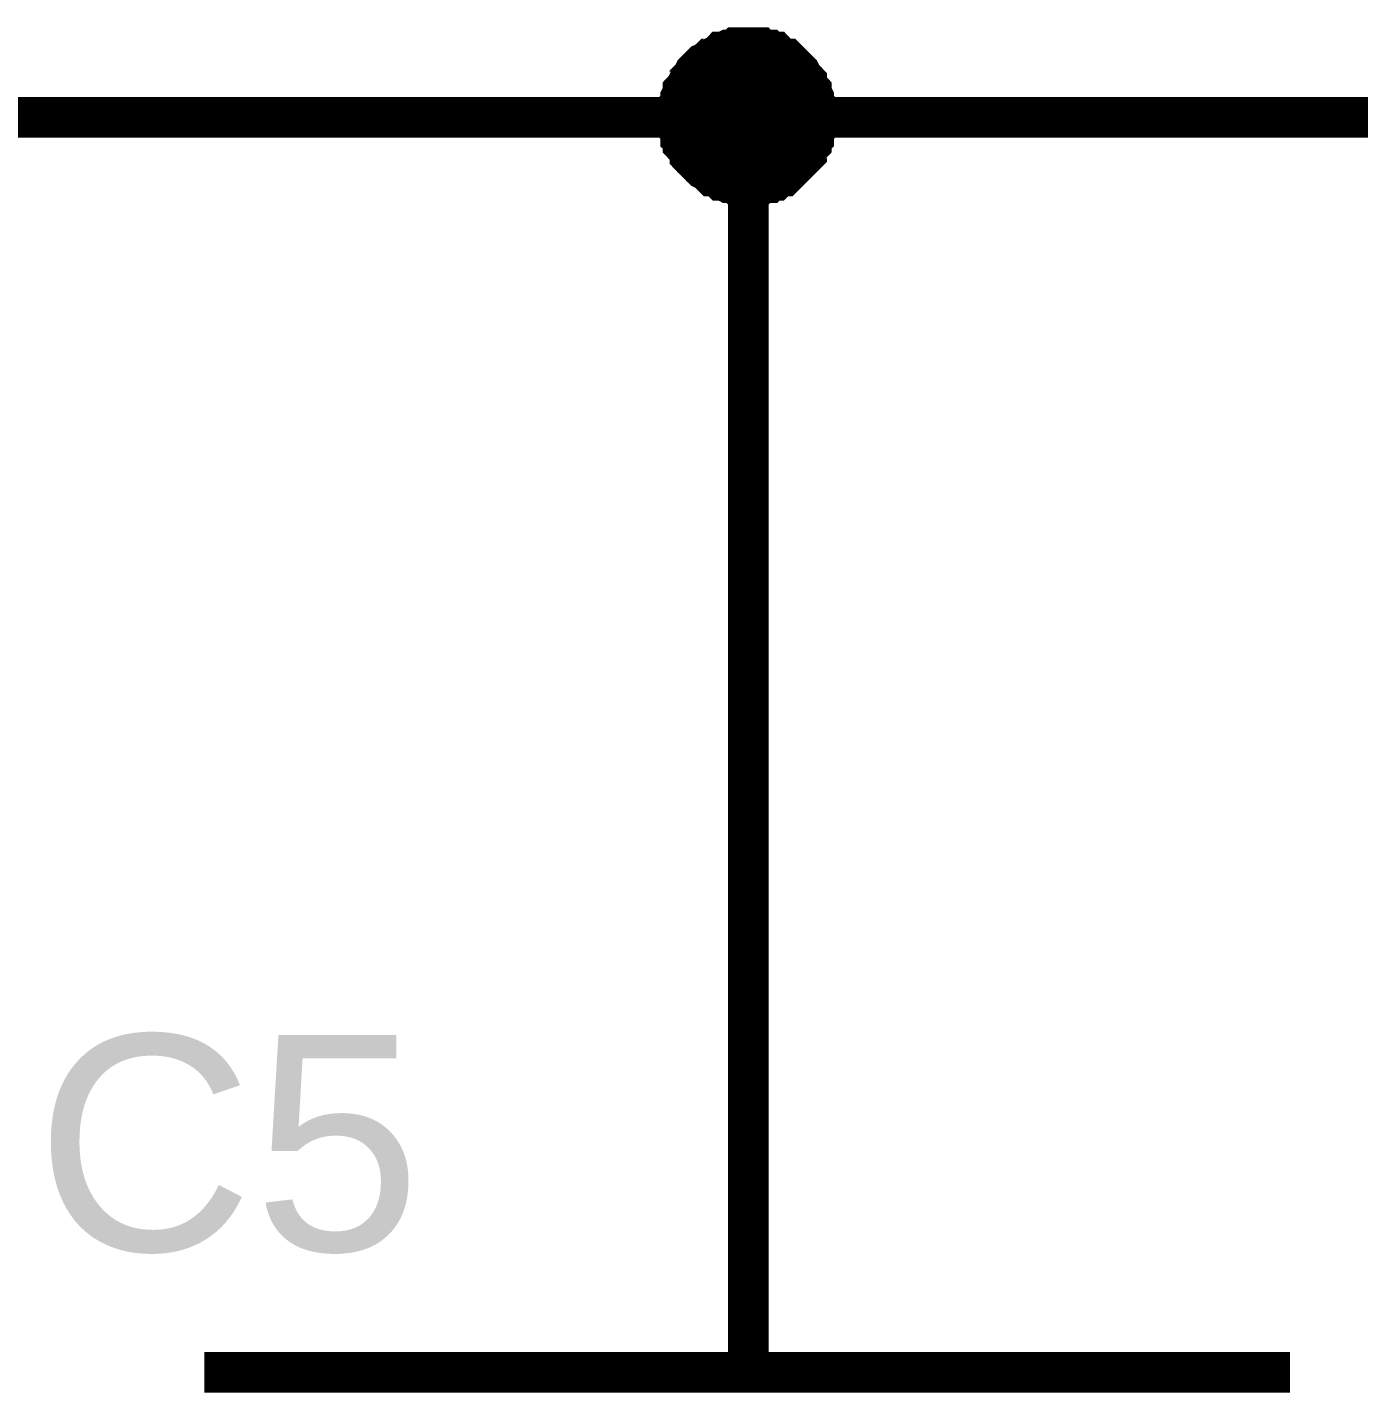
# Model space of a CAD drawing. Header units: millimetres. Extents: x -2024 to 917, y -725 to 13.
# Drawn here: x -1879.24 to -1869.44, y -621.06 to -611.01 of the extents above; entities that cross this region are included whole.
import ezdxf

# ---------------------------------------------------------------- set-up
doc = ezdxf.new("R2010")
doc.units = ezdxf.units.MM
doc.styles.get("Standard").update_dxf_attribs({"font": 'arial.ttf'})

msp = doc.modelspace()

# ---------------------------------------------------------------- linework, layer by layer
at = {"color": 7}
for points, const_width in [([(-1874.442, -611.675), (-1874.442, -611.641), (-1874.442, -611.625), (-1874.442, -611.592), (-1874.426, -611.575), (-1874.426, -611.542), (-1874.426, -611.526), (-1874.409, -611.492), (-1874.409, -611.476), (-1874.393, -611.459), (-1874.376, -611.426), (-1874.359, -611.41), (-1874.359, -611.393), (-1874.343, -611.377), (-1874.326, -611.343), (-1874.31, -611.327), (-1874.293, -611.31), (-1874.277, -611.294), (-1874.26, -611.277), (-1874.227, -611.261), (-1874.21, -611.244), (-1874.194, -611.244), (-1874.177, -611.227), (-1874.144, -611.211), (-1874.128, -611.194), (-1874.111, -611.194), (-1874.078, -611.178), (-1874.061, -611.178), (-1874.028, -611.178), (-1874.012, -611.161), (-1873.979, -611.161), (-1873.962, -611.161), (-1873.929, -611.161)], 0.3), ([(-1874.442, -611.675), (-1874.442, -611.641), (-1874.442, -611.625), (-1874.442, -611.592), (-1874.426, -611.575), (-1874.426, -611.542), (-1874.426, -611.526), (-1874.409, -611.492), (-1874.409, -611.476), (-1874.393, -611.459), (-1874.376, -611.426), (-1874.359, -611.41), (-1874.359, -611.393), (-1874.343, -611.377), (-1874.326, -611.343), (-1874.31, -611.327), (-1874.293, -611.31), (-1874.277, -611.294), (-1874.26, -611.277), (-1874.227, -611.261), (-1874.21, -611.244), (-1874.194, -611.244), (-1874.177, -611.227), (-1874.144, -611.211), (-1874.128, -611.194), (-1874.111, -611.194), (-1874.078, -611.178), (-1874.061, -611.178), (-1874.028, -611.178), (-1874.012, -611.161), (-1873.979, -611.161), (-1873.962, -611.161), (-1873.929, -611.161)], 0.3), ([(-1874.442, -611.675), (-1874.442, -611.641), (-1874.442, -611.625), (-1874.442, -611.592), (-1874.426, -611.575), (-1874.426, -611.542), (-1874.426, -611.526), (-1874.409, -611.492), (-1874.409, -611.476), (-1874.393, -611.459), (-1874.376, -611.426), (-1874.359, -611.41), (-1874.359, -611.393), (-1874.343, -611.377), (-1874.326, -611.343), (-1874.31, -611.327), (-1874.293, -611.31), (-1874.277, -611.294), (-1874.26, -611.277), (-1874.227, -611.261), (-1874.21, -611.244), (-1874.194, -611.244), (-1874.177, -611.227), (-1874.144, -611.211), (-1874.128, -611.194), (-1874.111, -611.194), (-1874.078, -611.178), (-1874.061, -611.178), (-1874.028, -611.178), (-1874.012, -611.161), (-1873.979, -611.161), (-1873.962, -611.161), (-1873.929, -611.161)], 0.3), ([(-1874.442, -611.675), (-1874.442, -611.641), (-1874.442, -611.625), (-1874.442, -611.592), (-1874.426, -611.575), (-1874.426, -611.542), (-1874.426, -611.526), (-1874.409, -611.492), (-1874.409, -611.476), (-1874.393, -611.459), (-1874.376, -611.426), (-1874.359, -611.41), (-1874.359, -611.393), (-1874.343, -611.377), (-1874.326, -611.343), (-1874.31, -611.327), (-1874.293, -611.31), (-1874.277, -611.294), (-1874.26, -611.277), (-1874.227, -611.261), (-1874.21, -611.244), (-1874.194, -611.244), (-1874.177, -611.227), (-1874.144, -611.211), (-1874.128, -611.194), (-1874.111, -611.194), (-1874.078, -611.178), (-1874.061, -611.178), (-1874.028, -611.178), (-1874.012, -611.161), (-1873.979, -611.161), (-1873.962, -611.161), (-1873.929, -611.161)], 0.3), ([(-1873.929, -611.161), (-1873.929, -611.161)], 0.3), ([(-1873.929, -611.161), (-1873.896, -611.161), (-1873.879, -611.161), (-1873.846, -611.161), (-1873.83, -611.178), (-1873.797, -611.178), (-1873.78, -611.178), (-1873.764, -611.194), (-1873.73, -611.194), (-1873.714, -611.211), (-1873.697, -611.227), (-1873.664, -611.244), (-1873.648, -611.244), (-1873.631, -611.261), (-1873.615, -611.277), (-1873.598, -611.294), (-1873.582, -611.31), (-1873.565, -611.327), (-1873.548, -611.343), (-1873.532, -611.377), (-1873.515, -611.393), (-1873.499, -611.41), (-1873.499, -611.426), (-1873.482, -611.459), (-1873.466, -611.476), (-1873.466, -611.492), (-1873.449, -611.526), (-1873.449, -611.542), (-1873.449, -611.575), (-1873.433, -611.592), (-1873.433, -611.625), (-1873.433, -611.641), (-1873.433, -611.675)], 0.3), ([(-1873.929, -611.161), (-1873.929, -611.161)], 0.3), ([(-1873.929, -611.161), (-1873.896, -611.161), (-1873.879, -611.161), (-1873.846, -611.161), (-1873.83, -611.178), (-1873.797, -611.178), (-1873.78, -611.178), (-1873.764, -611.194), (-1873.73, -611.194), (-1873.714, -611.211), (-1873.697, -611.227), (-1873.664, -611.244), (-1873.648, -611.244), (-1873.631, -611.261), (-1873.615, -611.277), (-1873.598, -611.294), (-1873.582, -611.31), (-1873.565, -611.327), (-1873.548, -611.343), (-1873.532, -611.377), (-1873.515, -611.393), (-1873.499, -611.41), (-1873.499, -611.426), (-1873.482, -611.459), (-1873.466, -611.476), (-1873.466, -611.492), (-1873.449, -611.526), (-1873.449, -611.542), (-1873.449, -611.575), (-1873.433, -611.592), (-1873.433, -611.625), (-1873.433, -611.641), (-1873.433, -611.675)], 0.3), ([(-1873.929, -611.161), (-1873.929, -611.161)], 0.3), ([(-1873.929, -611.161), (-1873.896, -611.161), (-1873.879, -611.161), (-1873.846, -611.161), (-1873.83, -611.178), (-1873.797, -611.178), (-1873.78, -611.178), (-1873.764, -611.194), (-1873.73, -611.194), (-1873.714, -611.211), (-1873.697, -611.227), (-1873.664, -611.244), (-1873.648, -611.244), (-1873.631, -611.261), (-1873.615, -611.277), (-1873.598, -611.294), (-1873.582, -611.31), (-1873.565, -611.327), (-1873.548, -611.343), (-1873.532, -611.377), (-1873.515, -611.393), (-1873.499, -611.41), (-1873.499, -611.426), (-1873.482, -611.459), (-1873.466, -611.476), (-1873.466, -611.492), (-1873.449, -611.526), (-1873.449, -611.542), (-1873.449, -611.575), (-1873.433, -611.592), (-1873.433, -611.625), (-1873.433, -611.641), (-1873.433, -611.675)], 0.3), ([(-1873.929, -611.161), (-1873.929, -611.161)], 0.3), ([(-1873.929, -611.161), (-1873.896, -611.161), (-1873.879, -611.161), (-1873.846, -611.161), (-1873.83, -611.178), (-1873.797, -611.178), (-1873.78, -611.178), (-1873.764, -611.194), (-1873.73, -611.194), (-1873.714, -611.211), (-1873.697, -611.227), (-1873.664, -611.244), (-1873.648, -611.244), (-1873.631, -611.261), (-1873.615, -611.277), (-1873.598, -611.294), (-1873.582, -611.31), (-1873.565, -611.327), (-1873.548, -611.343), (-1873.532, -611.377), (-1873.515, -611.393), (-1873.499, -611.41), (-1873.499, -611.426), (-1873.482, -611.459), (-1873.466, -611.476), (-1873.466, -611.492), (-1873.449, -611.526), (-1873.449, -611.542), (-1873.449, -611.575), (-1873.433, -611.592), (-1873.433, -611.625), (-1873.433, -611.641), (-1873.433, -611.675)], 0.3), ([(-1874.442, -611.675), (-1874.442, -611.641), (-1874.442, -611.625), (-1874.442, -611.592), (-1874.426, -611.575), (-1874.426, -611.542), (-1874.426, -611.526), (-1874.409, -611.492), (-1874.409, -611.476), (-1874.393, -611.459), (-1874.376, -611.426), (-1874.359, -611.41), (-1874.359, -611.393), (-1874.343, -611.377), (-1874.326, -611.343), (-1874.31, -611.327), (-1874.293, -611.31), (-1874.277, -611.294), (-1874.26, -611.277), (-1874.227, -611.261), (-1874.21, -611.244), (-1874.194, -611.244), (-1874.177, -611.227), (-1874.144, -611.211), (-1874.128, -611.194), (-1874.111, -611.194), (-1874.078, -611.178), (-1874.061, -611.178), (-1874.028, -611.178), (-1874.012, -611.161), (-1873.979, -611.161), (-1873.962, -611.161), (-1873.929, -611.161)], 0.0991), ([(-1874.442, -611.675), (-1874.442, -611.641), (-1874.442, -611.625), (-1874.442, -611.592), (-1874.426, -611.575), (-1874.426, -611.542), (-1874.426, -611.526), (-1874.409, -611.492), (-1874.409, -611.476), (-1874.393, -611.459), (-1874.376, -611.426), (-1874.359, -611.41), (-1874.359, -611.393), (-1874.343, -611.377), (-1874.326, -611.343), (-1874.31, -611.327), (-1874.293, -611.31), (-1874.277, -611.294), (-1874.26, -611.277), (-1874.227, -611.261), (-1874.21, -611.244), (-1874.194, -611.244), (-1874.177, -611.227), (-1874.144, -611.211), (-1874.128, -611.194), (-1874.111, -611.194), (-1874.078, -611.178), (-1874.061, -611.178), (-1874.028, -611.178), (-1874.012, -611.161), (-1873.979, -611.161), (-1873.962, -611.161), (-1873.929, -611.161)], 0.0991), ([(-1874.442, -611.675), (-1874.442, -611.641), (-1874.442, -611.625), (-1874.442, -611.592), (-1874.426, -611.575), (-1874.426, -611.542), (-1874.426, -611.526), (-1874.409, -611.492), (-1874.409, -611.476), (-1874.393, -611.459), (-1874.376, -611.426), (-1874.359, -611.41), (-1874.359, -611.393), (-1874.343, -611.377), (-1874.326, -611.343), (-1874.31, -611.327), (-1874.293, -611.31), (-1874.277, -611.294), (-1874.26, -611.277), (-1874.227, -611.261), (-1874.21, -611.244), (-1874.194, -611.244), (-1874.177, -611.227), (-1874.144, -611.211), (-1874.128, -611.194), (-1874.111, -611.194), (-1874.078, -611.178), (-1874.061, -611.178), (-1874.028, -611.178), (-1874.012, -611.161), (-1873.979, -611.161), (-1873.962, -611.161), (-1873.929, -611.161)], 0.0991), ([(-1874.442, -611.675), (-1874.442, -611.641), (-1874.442, -611.625), (-1874.442, -611.592), (-1874.426, -611.575), (-1874.426, -611.542), (-1874.426, -611.526), (-1874.409, -611.492), (-1874.409, -611.476), (-1874.393, -611.459), (-1874.376, -611.426), (-1874.359, -611.41), (-1874.359, -611.393), (-1874.343, -611.377), (-1874.326, -611.343), (-1874.31, -611.327), (-1874.293, -611.31), (-1874.277, -611.294), (-1874.26, -611.277), (-1874.227, -611.261), (-1874.21, -611.244), (-1874.194, -611.244), (-1874.177, -611.227), (-1874.144, -611.211), (-1874.128, -611.194), (-1874.111, -611.194), (-1874.078, -611.178), (-1874.061, -611.178), (-1874.028, -611.178), (-1874.012, -611.161), (-1873.979, -611.161), (-1873.962, -611.161), (-1873.929, -611.161)], 0.0991), ([(-1873.929, -611.161), (-1873.929, -611.161)], 0.0991), ([(-1873.929, -611.161), (-1873.896, -611.161), (-1873.879, -611.161), (-1873.846, -611.161), (-1873.83, -611.178), (-1873.797, -611.178), (-1873.78, -611.178), (-1873.764, -611.194), (-1873.73, -611.194), (-1873.714, -611.211), (-1873.697, -611.227), (-1873.664, -611.244), (-1873.648, -611.244), (-1873.631, -611.261), (-1873.615, -611.277), (-1873.598, -611.294), (-1873.582, -611.31), (-1873.565, -611.327), (-1873.548, -611.343), (-1873.532, -611.377), (-1873.515, -611.393), (-1873.499, -611.41), (-1873.499, -611.426), (-1873.482, -611.459), (-1873.466, -611.476), (-1873.466, -611.492), (-1873.449, -611.526), (-1873.449, -611.542), (-1873.449, -611.575), (-1873.433, -611.592), (-1873.433, -611.625), (-1873.433, -611.641), (-1873.433, -611.675)], 0.0991), ([(-1873.929, -611.161), (-1873.929, -611.161)], 0.0991), ([(-1873.929, -611.161), (-1873.896, -611.161), (-1873.879, -611.161), (-1873.846, -611.161), (-1873.83, -611.178), (-1873.797, -611.178), (-1873.78, -611.178), (-1873.764, -611.194), (-1873.73, -611.194), (-1873.714, -611.211), (-1873.697, -611.227), (-1873.664, -611.244), (-1873.648, -611.244), (-1873.631, -611.261), (-1873.615, -611.277), (-1873.598, -611.294), (-1873.582, -611.31), (-1873.565, -611.327), (-1873.548, -611.343), (-1873.532, -611.377), (-1873.515, -611.393), (-1873.499, -611.41), (-1873.499, -611.426), (-1873.482, -611.459), (-1873.466, -611.476), (-1873.466, -611.492), (-1873.449, -611.526), (-1873.449, -611.542), (-1873.449, -611.575), (-1873.433, -611.592), (-1873.433, -611.625), (-1873.433, -611.641), (-1873.433, -611.675)], 0.0991), ([(-1873.929, -611.161), (-1873.929, -611.161)], 0.0991), ([(-1873.929, -611.161), (-1873.896, -611.161), (-1873.879, -611.161), (-1873.846, -611.161), (-1873.83, -611.178), (-1873.797, -611.178), (-1873.78, -611.178), (-1873.764, -611.194), (-1873.73, -611.194), (-1873.714, -611.211), (-1873.697, -611.227), (-1873.664, -611.244), (-1873.648, -611.244), (-1873.631, -611.261), (-1873.615, -611.277), (-1873.598, -611.294), (-1873.582, -611.31), (-1873.565, -611.327), (-1873.548, -611.343), (-1873.532, -611.377), (-1873.515, -611.393), (-1873.499, -611.41), (-1873.499, -611.426), (-1873.482, -611.459), (-1873.466, -611.476), (-1873.466, -611.492), (-1873.449, -611.526), (-1873.449, -611.542), (-1873.449, -611.575), (-1873.433, -611.592), (-1873.433, -611.625), (-1873.433, -611.641), (-1873.433, -611.675)], 0.0991), ([(-1873.929, -611.161), (-1873.929, -611.161)], 0.0991), ([(-1873.929, -611.161), (-1873.896, -611.161), (-1873.879, -611.161), (-1873.846, -611.161), (-1873.83, -611.178), (-1873.797, -611.178), (-1873.78, -611.178), (-1873.764, -611.194), (-1873.73, -611.194), (-1873.714, -611.211), (-1873.697, -611.227), (-1873.664, -611.244), (-1873.648, -611.244), (-1873.631, -611.261), (-1873.615, -611.277), (-1873.598, -611.294), (-1873.582, -611.31), (-1873.565, -611.327), (-1873.548, -611.343), (-1873.532, -611.377), (-1873.515, -611.393), (-1873.499, -611.41), (-1873.499, -611.426), (-1873.482, -611.459), (-1873.466, -611.476), (-1873.466, -611.492), (-1873.449, -611.526), (-1873.449, -611.542), (-1873.449, -611.575), (-1873.433, -611.592), (-1873.433, -611.625), (-1873.433, -611.641), (-1873.433, -611.675)], 0.0991), ([(-1873.929, -617.917), (-1873.929, -611.675), (-1883.926, -611.675)], 0.3), ([(-1873.929, -612.171), (-1873.962, -612.171), (-1873.979, -612.171), (-1874.012, -612.171), (-1874.028, -612.155), (-1874.061, -612.155), (-1874.078, -612.155), (-1874.111, -612.138), (-1874.128, -612.138), (-1874.144, -612.122), (-1874.177, -612.105), (-1874.194, -612.105), (-1874.21, -612.089), (-1874.227, -612.072), (-1874.26, -612.055), (-1874.277, -612.039), (-1874.293, -612.022), (-1874.31, -612.006), (-1874.326, -611.989), (-1874.343, -611.973), (-1874.359, -611.956), (-1874.359, -611.94), (-1874.376, -611.906), (-1874.393, -611.89), (-1874.409, -611.873), (-1874.409, -611.84), (-1874.426, -611.824), (-1874.426, -611.807), (-1874.426, -611.774), (-1874.442, -611.757), (-1874.442, -611.724), (-1874.442, -611.708), (-1874.442, -611.675)], 0.3), ([(-1874.442, -611.675), (-1874.442, -611.675)], 0.3), ([(-1873.929, -612.171), (-1873.962, -612.171), (-1873.979, -612.171), (-1874.012, -612.171), (-1874.028, -612.155), (-1874.061, -612.155), (-1874.078, -612.155), (-1874.111, -612.138), (-1874.128, -612.138), (-1874.144, -612.122), (-1874.177, -612.105), (-1874.194, -612.105), (-1874.21, -612.089), (-1874.227, -612.072), (-1874.26, -612.055), (-1874.277, -612.039), (-1874.293, -612.022), (-1874.31, -612.006), (-1874.326, -611.989), (-1874.343, -611.973), (-1874.359, -611.956), (-1874.359, -611.94), (-1874.376, -611.906), (-1874.393, -611.89), (-1874.409, -611.873), (-1874.409, -611.84), (-1874.426, -611.824), (-1874.426, -611.807), (-1874.426, -611.774), (-1874.442, -611.757), (-1874.442, -611.724), (-1874.442, -611.708), (-1874.442, -611.675)], 0.3), ([(-1874.442, -611.675), (-1874.442, -611.675)], 0.3), ([(-1873.929, -612.171), (-1873.962, -612.171), (-1873.979, -612.171), (-1874.012, -612.171), (-1874.028, -612.155), (-1874.061, -612.155), (-1874.078, -612.155), (-1874.111, -612.138), (-1874.128, -612.138), (-1874.144, -612.122), (-1874.177, -612.105), (-1874.194, -612.105), (-1874.21, -612.089), (-1874.227, -612.072), (-1874.26, -612.055), (-1874.277, -612.039), (-1874.293, -612.022), (-1874.31, -612.006), (-1874.326, -611.989), (-1874.343, -611.973), (-1874.359, -611.956), (-1874.359, -611.94), (-1874.376, -611.906), (-1874.393, -611.89), (-1874.409, -611.873), (-1874.409, -611.84), (-1874.426, -611.824), (-1874.426, -611.807), (-1874.426, -611.774), (-1874.442, -611.757), (-1874.442, -611.724), (-1874.442, -611.708), (-1874.442, -611.675)], 0.3), ([(-1874.442, -611.675), (-1874.442, -611.675)], 0.3), ([(-1873.929, -612.171), (-1873.962, -612.171), (-1873.979, -612.171), (-1874.012, -612.171), (-1874.028, -612.155), (-1874.061, -612.155), (-1874.078, -612.155), (-1874.111, -612.138), (-1874.128, -612.138), (-1874.144, -612.122), (-1874.177, -612.105), (-1874.194, -612.105), (-1874.21, -612.089), (-1874.227, -612.072), (-1874.26, -612.055), (-1874.277, -612.039), (-1874.293, -612.022), (-1874.31, -612.006), (-1874.326, -611.989), (-1874.343, -611.973), (-1874.359, -611.956), (-1874.359, -611.94), (-1874.376, -611.906), (-1874.393, -611.89), (-1874.409, -611.873), (-1874.409, -611.84), (-1874.426, -611.824), (-1874.426, -611.807), (-1874.426, -611.774), (-1874.442, -611.757), (-1874.442, -611.724), (-1874.442, -611.708), (-1874.442, -611.675)], 0.3), ([(-1874.442, -611.675), (-1874.442, -611.675)], 0.3), ([(-1873.433, -611.675), (-1873.433, -611.708), (-1873.433, -611.724), (-1873.433, -611.757), (-1873.449, -611.774), (-1873.449, -611.807), (-1873.449, -611.824), (-1873.466, -611.84), (-1873.466, -611.873), (-1873.482, -611.89), (-1873.499, -611.906), (-1873.499, -611.94), (-1873.515, -611.956), (-1873.532, -611.973), (-1873.548, -611.989), (-1873.565, -612.006), (-1873.582, -612.022), (-1873.598, -612.039), (-1873.615, -612.055), (-1873.631, -612.072), (-1873.648, -612.089), (-1873.664, -612.105), (-1873.697, -612.105), (-1873.714, -612.122), (-1873.73, -612.138), (-1873.764, -612.138), (-1873.78, -612.155), (-1873.797, -612.155), (-1873.83, -612.155), (-1873.846, -612.171), (-1873.879, -612.171), (-1873.896, -612.171), (-1873.929, -612.171)], 0.3), ([(-1873.929, -611.675), (-1871.43, -611.675)], 0.3), ([(-1873.433, -611.675), (-1873.433, -611.708), (-1873.433, -611.724), (-1873.433, -611.757), (-1873.449, -611.774), (-1873.449, -611.807), (-1873.449, -611.824), (-1873.466, -611.84), (-1873.466, -611.873), (-1873.482, -611.89), (-1873.499, -611.906), (-1873.499, -611.94), (-1873.515, -611.956), (-1873.532, -611.973), (-1873.548, -611.989), (-1873.565, -612.006), (-1873.582, -612.022), (-1873.598, -612.039), (-1873.615, -612.055), (-1873.631, -612.072), (-1873.648, -612.089), (-1873.664, -612.105), (-1873.697, -612.105), (-1873.714, -612.122), (-1873.73, -612.138), (-1873.764, -612.138), (-1873.78, -612.155), (-1873.797, -612.155), (-1873.83, -612.155), (-1873.846, -612.171), (-1873.879, -612.171), (-1873.896, -612.171), (-1873.929, -612.171)], 0.3), ([(-1873.433, -611.675), (-1873.433, -611.708), (-1873.433, -611.724), (-1873.433, -611.757), (-1873.449, -611.774), (-1873.449, -611.807), (-1873.449, -611.824), (-1873.466, -611.84), (-1873.466, -611.873), (-1873.482, -611.89), (-1873.499, -611.906), (-1873.499, -611.94), (-1873.515, -611.956), (-1873.532, -611.973), (-1873.548, -611.989), (-1873.565, -612.006), (-1873.582, -612.022), (-1873.598, -612.039), (-1873.615, -612.055), (-1873.631, -612.072), (-1873.648, -612.089), (-1873.664, -612.105), (-1873.697, -612.105), (-1873.714, -612.122), (-1873.73, -612.138), (-1873.764, -612.138), (-1873.78, -612.155), (-1873.797, -612.155), (-1873.83, -612.155), (-1873.846, -612.171), (-1873.879, -612.171), (-1873.896, -612.171), (-1873.929, -612.171)], 0.3), ([(-1873.433, -611.675), (-1873.433, -611.708), (-1873.433, -611.724), (-1873.433, -611.757), (-1873.449, -611.774), (-1873.449, -611.807), (-1873.449, -611.824), (-1873.466, -611.84), (-1873.466, -611.873), (-1873.482, -611.89), (-1873.499, -611.906), (-1873.499, -611.94), (-1873.515, -611.956), (-1873.532, -611.973), (-1873.548, -611.989), (-1873.565, -612.006), (-1873.582, -612.022), (-1873.598, -612.039), (-1873.615, -612.055), (-1873.631, -612.072), (-1873.648, -612.089), (-1873.664, -612.105), (-1873.697, -612.105), (-1873.714, -612.122), (-1873.73, -612.138), (-1873.764, -612.138), (-1873.78, -612.155), (-1873.797, -612.155), (-1873.83, -612.155), (-1873.846, -612.171), (-1873.879, -612.171), (-1873.896, -612.171), (-1873.929, -612.171)], 0.3), ([(-1873.433, -611.675), (-1873.433, -611.675), (-1873.433, -611.675), (-1873.433, -611.675), (-1873.433, -611.675), (-1873.433, -611.675), (-1873.433, -611.675), (-1873.433, -611.675), (-1873.433, -611.675), (-1873.433, -611.675), (-1873.433, -611.675), (-1873.433, -611.675), (-1873.433, -611.675), (-1873.433, -611.675), (-1873.433, -611.675), (-1873.433, -611.675), (-1873.433, -611.675), (-1873.433, -611.675), (-1873.433, -611.675), (-1873.433, -611.675), (-1873.433, -611.675), (-1873.433, -611.675), (-1873.433, -611.675), (-1873.433, -611.675), (-1873.433, -611.675), (-1873.433, -611.675), (-1873.433, -611.675), (-1873.433, -611.675), (-1873.433, -611.675), (-1873.433, -611.675), (-1873.433, -611.675), (-1873.433, -611.675), (-1873.433, -611.675)], 0.3), ([(-1873.433, -611.675), (-1873.433, -611.675)], 0.3), ([(-1873.433, -611.675), (-1873.433, -611.675), (-1873.433, -611.675), (-1873.433, -611.675), (-1873.433, -611.675), (-1873.433, -611.675), (-1873.433, -611.675), (-1873.433, -611.675), (-1873.433, -611.675), (-1873.433, -611.675), (-1873.433, -611.675), (-1873.433, -611.675), (-1873.433, -611.675), (-1873.433, -611.675), (-1873.433, -611.675), (-1873.433, -611.675), (-1873.433, -611.675), (-1873.433, -611.675), (-1873.433, -611.675), (-1873.433, -611.675), (-1873.433, -611.675), (-1873.433, -611.675), (-1873.433, -611.675), (-1873.433, -611.675), (-1873.433, -611.675), (-1873.433, -611.675), (-1873.433, -611.675), (-1873.433, -611.675), (-1873.433, -611.675), (-1873.433, -611.675), (-1873.433, -611.675), (-1873.433, -611.675), (-1873.433, -611.675)], 0.3), ([(-1873.433, -611.675), (-1873.433, -611.675)], 0.3), ([(-1873.433, -611.675), (-1873.433, -611.675), (-1873.433, -611.675), (-1873.433, -611.675), (-1873.433, -611.675), (-1873.433, -611.675), (-1873.433, -611.675), (-1873.433, -611.675), (-1873.433, -611.675), (-1873.433, -611.675), (-1873.433, -611.675), (-1873.433, -611.675), (-1873.433, -611.675), (-1873.433, -611.675), (-1873.433, -611.675), (-1873.433, -611.675), (-1873.433, -611.675), (-1873.433, -611.675), (-1873.433, -611.675), (-1873.433, -611.675), (-1873.433, -611.675), (-1873.433, -611.675), (-1873.433, -611.675), (-1873.433, -611.675), (-1873.433, -611.675), (-1873.433, -611.675), (-1873.433, -611.675), (-1873.433, -611.675), (-1873.433, -611.675), (-1873.433, -611.675), (-1873.433, -611.675), (-1873.433, -611.675), (-1873.433, -611.675)], 0.3), ([(-1873.433, -611.675), (-1873.433, -611.675)], 0.3), ([(-1873.433, -611.675), (-1873.433, -611.675), (-1873.433, -611.675), (-1873.433, -611.675), (-1873.433, -611.675), (-1873.433, -611.675), (-1873.433, -611.675), (-1873.433, -611.675), (-1873.433, -611.675), (-1873.433, -611.675), (-1873.433, -611.675), (-1873.433, -611.675), (-1873.433, -611.675), (-1873.433, -611.675), (-1873.433, -611.675), (-1873.433, -611.675), (-1873.433, -611.675), (-1873.433, -611.675), (-1873.433, -611.675), (-1873.433, -611.675), (-1873.433, -611.675), (-1873.433, -611.675), (-1873.433, -611.675), (-1873.433, -611.675), (-1873.433, -611.675), (-1873.433, -611.675), (-1873.433, -611.675), (-1873.433, -611.675), (-1873.433, -611.675), (-1873.433, -611.675), (-1873.433, -611.675), (-1873.433, -611.675), (-1873.433, -611.675)], 0.3), ([(-1873.433, -611.675), (-1873.433, -611.675)], 0.3), ([(-1868.931, -611.675), (-1871.43, -611.675)], 0.3), ([(-1873.929, -612.171), (-1873.962, -612.171), (-1873.979, -612.171), (-1874.012, -612.171), (-1874.028, -612.155), (-1874.061, -612.155), (-1874.078, -612.155), (-1874.111, -612.138), (-1874.128, -612.138), (-1874.144, -612.122), (-1874.177, -612.105), (-1874.194, -612.105), (-1874.21, -612.089), (-1874.227, -612.072), (-1874.26, -612.055), (-1874.277, -612.039), (-1874.293, -612.022), (-1874.31, -612.006), (-1874.326, -611.989), (-1874.343, -611.973), (-1874.359, -611.956), (-1874.359, -611.94), (-1874.376, -611.906), (-1874.393, -611.89), (-1874.409, -611.873), (-1874.409, -611.84), (-1874.426, -611.824), (-1874.426, -611.807), (-1874.426, -611.774), (-1874.442, -611.757), (-1874.442, -611.724), (-1874.442, -611.708), (-1874.442, -611.675)], 0.0991), ([(-1874.442, -611.675), (-1874.442, -611.675)], 0.0991), ([(-1873.929, -612.171), (-1873.962, -612.171), (-1873.979, -612.171), (-1874.012, -612.171), (-1874.028, -612.155), (-1874.061, -612.155), (-1874.078, -612.155), (-1874.111, -612.138), (-1874.128, -612.138), (-1874.144, -612.122), (-1874.177, -612.105), (-1874.194, -612.105), (-1874.21, -612.089), (-1874.227, -612.072), (-1874.26, -612.055), (-1874.277, -612.039), (-1874.293, -612.022), (-1874.31, -612.006), (-1874.326, -611.989), (-1874.343, -611.973), (-1874.359, -611.956), (-1874.359, -611.94), (-1874.376, -611.906), (-1874.393, -611.89), (-1874.409, -611.873), (-1874.409, -611.84), (-1874.426, -611.824), (-1874.426, -611.807), (-1874.426, -611.774), (-1874.442, -611.757), (-1874.442, -611.724), (-1874.442, -611.708), (-1874.442, -611.675)], 0.0991), ([(-1874.442, -611.675), (-1874.442, -611.675)], 0.0991), ([(-1873.929, -612.171), (-1873.962, -612.171), (-1873.979, -612.171), (-1874.012, -612.171), (-1874.028, -612.155), (-1874.061, -612.155), (-1874.078, -612.155), (-1874.111, -612.138), (-1874.128, -612.138), (-1874.144, -612.122), (-1874.177, -612.105), (-1874.194, -612.105), (-1874.21, -612.089), (-1874.227, -612.072), (-1874.26, -612.055), (-1874.277, -612.039), (-1874.293, -612.022), (-1874.31, -612.006), (-1874.326, -611.989), (-1874.343, -611.973), (-1874.359, -611.956), (-1874.359, -611.94), (-1874.376, -611.906), (-1874.393, -611.89), (-1874.409, -611.873), (-1874.409, -611.84), (-1874.426, -611.824), (-1874.426, -611.807), (-1874.426, -611.774), (-1874.442, -611.757), (-1874.442, -611.724), (-1874.442, -611.708), (-1874.442, -611.675)], 0.0991), ([(-1874.442, -611.675), (-1874.442, -611.675)], 0.0991), ([(-1873.929, -612.171), (-1873.962, -612.171), (-1873.979, -612.171), (-1874.012, -612.171), (-1874.028, -612.155), (-1874.061, -612.155), (-1874.078, -612.155), (-1874.111, -612.138), (-1874.128, -612.138), (-1874.144, -612.122), (-1874.177, -612.105), (-1874.194, -612.105), (-1874.21, -612.089), (-1874.227, -612.072), (-1874.26, -612.055), (-1874.277, -612.039), (-1874.293, -612.022), (-1874.31, -612.006), (-1874.326, -611.989), (-1874.343, -611.973), (-1874.359, -611.956), (-1874.359, -611.94), (-1874.376, -611.906), (-1874.393, -611.89), (-1874.409, -611.873), (-1874.409, -611.84), (-1874.426, -611.824), (-1874.426, -611.807), (-1874.426, -611.774), (-1874.442, -611.757), (-1874.442, -611.724), (-1874.442, -611.708), (-1874.442, -611.675)], 0.0991), ([(-1874.442, -611.675), (-1874.442, -611.675)], 0.0991), ([(-1873.433, -611.675), (-1873.433, -611.708), (-1873.433, -611.724), (-1873.433, -611.757), (-1873.449, -611.774), (-1873.449, -611.807), (-1873.449, -611.824), (-1873.466, -611.84), (-1873.466, -611.873), (-1873.482, -611.89), (-1873.499, -611.906), (-1873.499, -611.94), (-1873.515, -611.956), (-1873.532, -611.973), (-1873.548, -611.989), (-1873.565, -612.006), (-1873.582, -612.022), (-1873.598, -612.039), (-1873.615, -612.055), (-1873.631, -612.072), (-1873.648, -612.089), (-1873.664, -612.105), (-1873.697, -612.105), (-1873.714, -612.122), (-1873.73, -612.138), (-1873.764, -612.138), (-1873.78, -612.155), (-1873.797, -612.155), (-1873.83, -612.155), (-1873.846, -612.171), (-1873.879, -612.171), (-1873.896, -612.171), (-1873.929, -612.171)], 0.0991), ([(-1873.433, -611.675), (-1873.433, -611.708), (-1873.433, -611.724), (-1873.433, -611.757), (-1873.449, -611.774), (-1873.449, -611.807), (-1873.449, -611.824), (-1873.466, -611.84), (-1873.466, -611.873), (-1873.482, -611.89), (-1873.499, -611.906), (-1873.499, -611.94), (-1873.515, -611.956), (-1873.532, -611.973), (-1873.548, -611.989), (-1873.565, -612.006), (-1873.582, -612.022), (-1873.598, -612.039), (-1873.615, -612.055), (-1873.631, -612.072), (-1873.648, -612.089), (-1873.664, -612.105), (-1873.697, -612.105), (-1873.714, -612.122), (-1873.73, -612.138), (-1873.764, -612.138), (-1873.78, -612.155), (-1873.797, -612.155), (-1873.83, -612.155), (-1873.846, -612.171), (-1873.879, -612.171), (-1873.896, -612.171), (-1873.929, -612.171)], 0.0991), ([(-1873.433, -611.675), (-1873.433, -611.708), (-1873.433, -611.724), (-1873.433, -611.757), (-1873.449, -611.774), (-1873.449, -611.807), (-1873.449, -611.824), (-1873.466, -611.84), (-1873.466, -611.873), (-1873.482, -611.89), (-1873.499, -611.906), (-1873.499, -611.94), (-1873.515, -611.956), (-1873.532, -611.973), (-1873.548, -611.989), (-1873.565, -612.006), (-1873.582, -612.022), (-1873.598, -612.039), (-1873.615, -612.055), (-1873.631, -612.072), (-1873.648, -612.089), (-1873.664, -612.105), (-1873.697, -612.105), (-1873.714, -612.122), (-1873.73, -612.138), (-1873.764, -612.138), (-1873.78, -612.155), (-1873.797, -612.155), (-1873.83, -612.155), (-1873.846, -612.171), (-1873.879, -612.171), (-1873.896, -612.171), (-1873.929, -612.171)], 0.0991), ([(-1873.433, -611.675), (-1873.433, -611.708), (-1873.433, -611.724), (-1873.433, -611.757), (-1873.449, -611.774), (-1873.449, -611.807), (-1873.449, -611.824), (-1873.466, -611.84), (-1873.466, -611.873), (-1873.482, -611.89), (-1873.499, -611.906), (-1873.499, -611.94), (-1873.515, -611.956), (-1873.532, -611.973), (-1873.548, -611.989), (-1873.565, -612.006), (-1873.582, -612.022), (-1873.598, -612.039), (-1873.615, -612.055), (-1873.631, -612.072), (-1873.648, -612.089), (-1873.664, -612.105), (-1873.697, -612.105), (-1873.714, -612.122), (-1873.73, -612.138), (-1873.764, -612.138), (-1873.78, -612.155), (-1873.797, -612.155), (-1873.83, -612.155), (-1873.846, -612.171), (-1873.879, -612.171), (-1873.896, -612.171), (-1873.929, -612.171)], 0.0991), ([(-1873.433, -611.675), (-1873.433, -611.675), (-1873.433, -611.675), (-1873.433, -611.675), (-1873.433, -611.675), (-1873.433, -611.675), (-1873.433, -611.675), (-1873.433, -611.675), (-1873.433, -611.675), (-1873.433, -611.675), (-1873.433, -611.675), (-1873.433, -611.675), (-1873.433, -611.675), (-1873.433, -611.675), (-1873.433, -611.675), (-1873.433, -611.675), (-1873.433, -611.675), (-1873.433, -611.675), (-1873.433, -611.675), (-1873.433, -611.675), (-1873.433, -611.675), (-1873.433, -611.675), (-1873.433, -611.675), (-1873.433, -611.675), (-1873.433, -611.675), (-1873.433, -611.675), (-1873.433, -611.675), (-1873.433, -611.675), (-1873.433, -611.675), (-1873.433, -611.675), (-1873.433, -611.675), (-1873.433, -611.675), (-1873.433, -611.675)], 0.0991), ([(-1873.433, -611.675), (-1873.433, -611.675)], 0.0991), ([(-1873.433, -611.675), (-1873.433, -611.675), (-1873.433, -611.675), (-1873.433, -611.675), (-1873.433, -611.675), (-1873.433, -611.675), (-1873.433, -611.675), (-1873.433, -611.675), (-1873.433, -611.675), (-1873.433, -611.675), (-1873.433, -611.675), (-1873.433, -611.675), (-1873.433, -611.675), (-1873.433, -611.675), (-1873.433, -611.675), (-1873.433, -611.675), (-1873.433, -611.675), (-1873.433, -611.675), (-1873.433, -611.675), (-1873.433, -611.675), (-1873.433, -611.675), (-1873.433, -611.675), (-1873.433, -611.675), (-1873.433, -611.675), (-1873.433, -611.675), (-1873.433, -611.675), (-1873.433, -611.675), (-1873.433, -611.675), (-1873.433, -611.675), (-1873.433, -611.675), (-1873.433, -611.675), (-1873.433, -611.675), (-1873.433, -611.675)], 0.0991), ([(-1873.433, -611.675), (-1873.433, -611.675)], 0.0991), ([(-1873.433, -611.675), (-1873.433, -611.675), (-1873.433, -611.675), (-1873.433, -611.675), (-1873.433, -611.675), (-1873.433, -611.675), (-1873.433, -611.675), (-1873.433, -611.675), (-1873.433, -611.675), (-1873.433, -611.675), (-1873.433, -611.675), (-1873.433, -611.675), (-1873.433, -611.675), (-1873.433, -611.675), (-1873.433, -611.675), (-1873.433, -611.675), (-1873.433, -611.675), (-1873.433, -611.675), (-1873.433, -611.675), (-1873.433, -611.675), (-1873.433, -611.675), (-1873.433, -611.675), (-1873.433, -611.675), (-1873.433, -611.675), (-1873.433, -611.675), (-1873.433, -611.675), (-1873.433, -611.675), (-1873.433, -611.675), (-1873.433, -611.675), (-1873.433, -611.675), (-1873.433, -611.675), (-1873.433, -611.675), (-1873.433, -611.675)], 0.0991), ([(-1873.433, -611.675), (-1873.433, -611.675)], 0.0991), ([(-1873.433, -611.675), (-1873.433, -611.675), (-1873.433, -611.675), (-1873.433, -611.675), (-1873.433, -611.675), (-1873.433, -611.675), (-1873.433, -611.675), (-1873.433, -611.675), (-1873.433, -611.675), (-1873.433, -611.675), (-1873.433, -611.675), (-1873.433, -611.675), (-1873.433, -611.675), (-1873.433, -611.675), (-1873.433, -611.675), (-1873.433, -611.675), (-1873.433, -611.675), (-1873.433, -611.675), (-1873.433, -611.675), (-1873.433, -611.675), (-1873.433, -611.675), (-1873.433, -611.675), (-1873.433, -611.675), (-1873.433, -611.675), (-1873.433, -611.675), (-1873.433, -611.675), (-1873.433, -611.675), (-1873.433, -611.675), (-1873.433, -611.675), (-1873.433, -611.675), (-1873.433, -611.675), (-1873.433, -611.675), (-1873.433, -611.675)], 0.0991), ([(-1873.433, -611.675), (-1873.433, -611.675)], 0.0991), ([(-1873.929, -620.914), (-1873.929, -617.917)], 0.3), ([(-1877.934, -620.914), (-1869.94, -620.914)], 0.3)]:
    msp.add_lwpolyline(points, dxfattribs=dict(at, const_width=const_width))
at = {"color": 7, "const_width": 0.508}
msp.add_lwpolyline([(-1874.209, -611.663, 1), (-1873.701, -611.663, 1)], format="xyb", close=True, dxfattribs=at)

# ---------------------------------------------------------------- texts
at = {"color": 7}
msp.add_text('C5', height=1.5897, dxfattribs=at).set_placement((-1879.176, -620.02))

doc.saveas('drawing.dxf')
